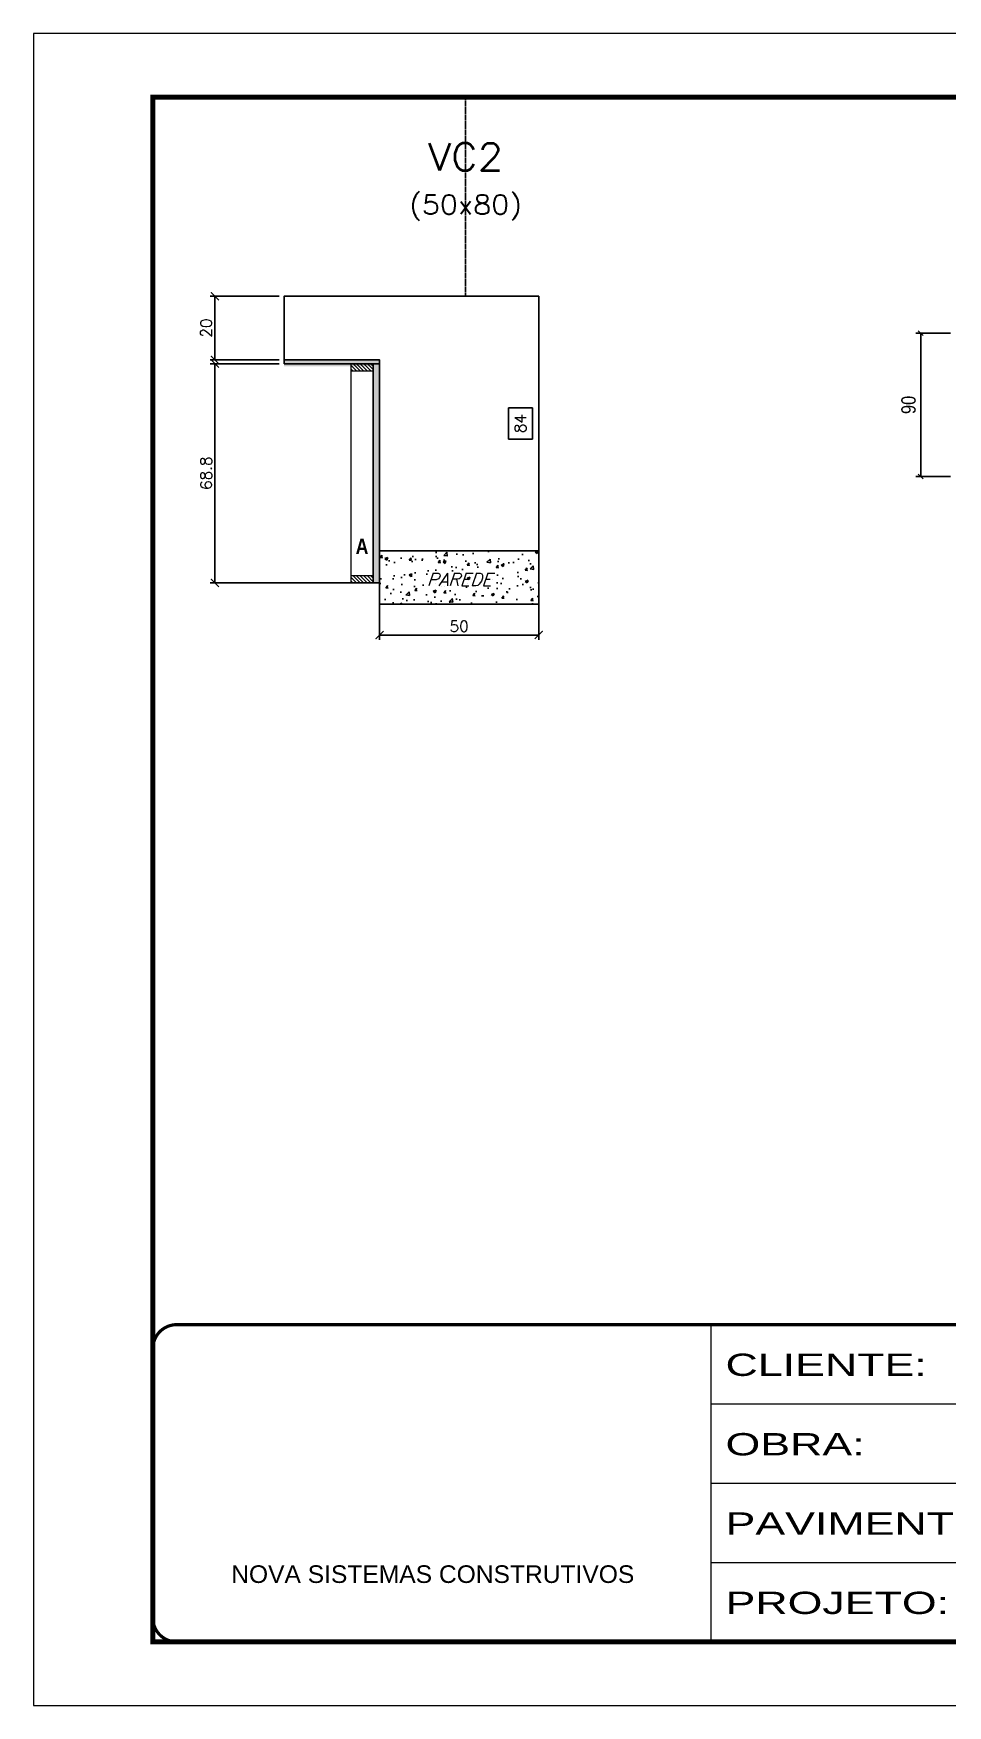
# Model space of a CAD drawing. Extents: x 137137 to 143418, y 10464 to 34486.
# Drawn here: x 138722 to 139296, y 24247 to 25297 of the extents above; entities that cross this region are included whole.
import ezdxf
from ezdxf.enums import TextEntityAlignment as Align

# ---------------------------------------------------------------- set-up
doc = ezdxf.new("R2010")
doc.units = 0
for name, pattern in [('CONTINUO', [0]), ('DASHED', [0.75, 0.5, -0.25]), ('HIDDEN', [0.375, 0.25, -0.125])]:
    doc.linetypes.add(name, pattern=pattern)
for name, color, linetype, lineweight in [('CONCRETO', 251, 'Continuous', 25), ('Escoras', 2, 'Continuous', 25), ('Folhas', 255, 'Continuous', 9), ('Hachura', 251, 'Continuous', 9), ('Madeira', 126, 'Continuous', 18), ('SARRAFO DE PRESSAO', 251, 'DASHED', 9), ('Texto Seção', 7, 'Continuous', 15)]:
    doc.layers.add(name, color=color, linetype=linetype, lineweight=lineweight)
for name, color, linetype in [('COTA', 241, 'Continuous'), ('Cota Seção (2x)', 4, 'Continuous'), ('detalhes', 4, 'Continuous'), ('Painéis', 200, 'Continuous'), ('texto', 7, 'Continuous'), ('Texto de Titulo', 7, 'Continuous'), ('Texto Qtd Sarr', 242, 'Continuous')]:
    doc.layers.add(name, color=color, linetype=linetype)
doc.styles.add('ARIAL', font='arial.ttf')
doc.styles.add('COTA TECNICA-50', font='techl___.ttf', dxfattribs={"height": 9})
doc.styles.add('Romans', font='romans.shx')
doc.styles.add('TECNICA', font='techb___.ttf', dxfattribs={"height": 10})
doc.styles.add('Tecnologia', font='')
doc.styles.get('Tecnologia').set_extended_font_data('Forgotten Futurist')
doc.dimstyles.new('COTA PAINEL-50', dxfattribs={"dimtxt": 9, "dimasz": 3, "dimexe": 3, "dimexo": 3, "dimgap": 3, "dimtad": 1, "dimdec": 1, "dimzin": 12, "dimdsep": 46, "dimtxsty": 'COTA TECNICA-50', "dimblk1": 'OBLIQUE', "dimblk2": 'OBLIQUE', "dimsah": 1, "dimcen": 0.9, "dimclrd": 4, "dimclre": 4, "dimclrt": 240, "dimadec": 1, "dimazin": 3, "dimtfac": 1, "dimtdec": 1, "dimtmove": 0, "dimatfit": 3, "dimfxl": 1, "dimtolj": 1, "dimtzin": 12, "dimarcsym": 0})
doc.dimstyles.new('Cota Seção (2x)', dxfattribs={"dimtxt": 7, "dimasz": 5, "dimexe": 3, "dimexo": 3, "dimgap": 2, "dimtad": 3, "dimdec": 1, "dimlfac": 0.5, "dimzin": 12, "dimdsep": 46, "dimtxsty": 'Romans', "dimblk": 'ARCHTICK', "dimcen": 0, "dimclrd": 4, "dimclre": 4, "dimclrt": 1, "dimadec": 1, "dimazin": 3, "dimtfac": 1, "dimtdec": 1, "dimtmove": 0, "dimatfit": 3, "dimldrblk": 'OBLIQUE', "dimfxl": 1, "dimtolj": 1, "dimtzin": 12, "dimarcsym": 0})
doc.dimstyles.new('Cota Seção interna', dxfattribs={"dimtxt": 7, "dimasz": 6, "dimexe": 0.18, "dimexo": 2, "dimgap": -4, "dimtad": 3, "dimdec": 1, "dimlfac": 0.5, "dimzin": 12, "dimdsep": 46, "dimtxsty": 'Romans', "dimblk": 'ARCHTICK', "dimcen": 0.09, "dimse1": 1, "dimse2": 1, "dimsd1": 1, "dimsd2": 1, "dimclrd": 180, "dimclre": 5, "dimclrt": 1, "dimadec": 0, "dimazin": 3, "dimtfac": 1, "dimtdec": 1, "dimtofl": 0, "dimtmove": 0, "dimatfit": 3, "dimldrblk": 'ARCHTICK', "dimfxl": 1, "dimtolj": 1, "dimtzin": 0, "dimarcsym": 0})

# ---------------------------------------------------------------- blocks, each defined once
blk = doc.blocks.new('9999999999')
at = {"color": 30, "linetype": 'CONTINUO'}
for p, q in [((98564.6, 34230.2), (98564.6, 34429.4)), ((98564.6, 34379.6), (99584, 34379.6)), ((98564.6, 34329.8), (99488, 34329.8)), ((98564.6, 34280), (99488, 34280))]:
    blk.add_line(p, q, dxfattribs=at)
at = {"color": 30, "linetype": 'CONTINUO', "const_width": 2}
blk.add_lwpolyline([(99584, 34230.2), (99584, 34414.4, 0.414214), (99569, 34429.4), (98229, 34429.4, 0.414214), (98214, 34414.4), (98214, 34245.2, 0.414214), (98229, 34230.2), (99584, 34230.2)], format="xyb", dxfattribs=at)
at = {"layer": 'Folhas'}
blk.add_lwpolyline([(98139, 34190.2), (99624, 34190.2), (99624, 35240.2), (98139, 35240.2)], close=True, dxfattribs=at)
at = {"layer": 'Folhas', "color": 30, "const_width": 3}
blk.add_lwpolyline([(98214, 34230.2), (99584, 34230.2), (99584, 35200.2), (98214, 35200.2)], close=True, dxfattribs=at)
at = {"color": 7, "linetype": 'Continuous', "ltscale": 5, "style": 'ARIAL'}
blk.add_text('NOVA SISTEMAS CONSTRUTIVOS', height=11.059, dxfattribs=at).set_placement((98263.2, 34267.2))
at = {"layer": 'Folhas', "color": 7, "style": 'Tecnologia', "width": 1.5}
for s, p in [('CLIENTE:', (98573.7, 34397.2)), ('OBRA:', (98573.7, 34347.3)), ('PAVIMENTO:', (98573.7, 34297.5)), ('PROJETO:', (98573.7, 34247.7))]:
    blk.add_text(s, height=14, dxfattribs=at).set_placement(p)
blk = doc.blocks.new('_Oblique')
at = {"color": 0, "linetype": 'ByBlock', "lineweight": -2}
blk.add_line((-0.5, -0.5), (0.5, 0.5), dxfattribs=at)
blk = doc.blocks.new('*D5620')
at = {"layer": 'Defpoints', "color": 0, "linetype": 'ByBlock', "transparency": 16777216}
for p in [(139301.4, 25108.9), (139279.6, 25018.9), (139301.4, 25018.9)]:
    blk.add_point(p, dxfattribs=at)
at = {"layer": 'Escoras', "color": 4, "linetype": 'ByBlock', "lineweight": -2, "transparency": 16777216}
for p, q in [((139298.4, 25108.9), (139276.6, 25108.9)), ((139279.6, 25108.9), (139279.6, 25018.9)), ((139298.4, 25018.9), (139276.6, 25018.9))]:
    blk.add_line(p, q, dxfattribs=at)
at = {"layer": 'Escoras', "color": 4, "linetype": 'ByBlock', "lineweight": -2, "transparency": 16777216, "xscale": 3, "yscale": 3, "zscale": 3}
for p, rotation in [((139279.6, 25108.9), 90), ((139279.6, 25018.9), 270)]:
    blk.add_blockref('_Oblique', p, dxfattribs=dict(at, rotation=rotation))
at = {"layer": 'Escoras', "color": 240, "linetype": 'ByBlock', "transparency": 16777216, "insert": (139272, 25063.9), "char_height": 9, "attachment_point": 5, "rotation": 90, "style": 'COTA TECNICA-50'}
blk.add_mtext('\\A1;90', dxfattribs=at)
blk = doc.blocks.new('titulo1')
at = {"layer": 'Defpoints', "color": 252, "linetype": 'HIDDEN', "ltscale": 2}
blk.add_line((0, 0), (0, 125), dxfattribs=at)
at = {"layer": 'Defpoints', "style": 'Romans', "oblique": 15}
blk.add_attdef('FOLHA', text='', height=10, dxfattribs=at).set_placement((0, 15.6), align=Align.MIDDLE_CENTER)
at = {"layer": 'Texto Qtd Sarr', "color": 3, "style": 'Romans', "oblique": 15}
for tag, height, p in [('TITULO', 17, (0, 71.4)), ('SEÇÃO', 12, (0, 41.5))]:
    blk.add_attdef(tag, text='', height=height, dxfattribs=at).set_placement(p, align=Align.MIDDLE_CENTER)
blk = doc.blocks.new('_ArchTick')
at = {"color": 0, "linetype": 'ByBlock', "const_width": 0.15}
blk.add_lwpolyline([(-0.5, -0.5), (0.5, 0.5)], dxfattribs=at)
blk = doc.blocks.new('*D5582')
at = {"layer": 'COTA', "color": 4, "lineweight": -2, "transparency": 16777216}
for p, q in [((138876.7, 25132.2), (138833.3, 25132.2)), ((138836.3, 25132.2), (138836.3, 25092.2)), ((138876.7, 25092.2), (138833.3, 25092.2))]:
    blk.add_line(p, q, dxfattribs=at)
at = {"layer": 'Defpoints', "color": 0, "transparency": 16777216}
for p in [(138879.7, 25132.2), (138836.3, 25092.2), (138879.7, 25092.2)]:
    blk.add_point(p, dxfattribs=at)
at = {"layer": 'COTA', "color": 4, "lineweight": -2, "transparency": 16777216, "xscale": 5, "yscale": 5, "zscale": 5}
for p, rotation in [((138836.3, 25132.2), 90), ((138836.3, 25092.2), 270)]:
    blk.add_blockref('_ArchTick', p, dxfattribs=dict(at, rotation=rotation))
at = {"layer": 'COTA', "color": 1, "transparency": 16777216, "insert": (138830.8, 25112.2), "char_height": 7, "attachment_point": 5, "rotation": 90, "style": 'Romans'}
blk.add_mtext('\\A1;20', dxfattribs=at)
blk = doc.blocks.new('*D5583')
at = {"layer": 'COTA', "color": 4, "lineweight": -2, "transparency": 16777216}
for p, q in [((138876.7, 25089.8), (138833.3, 25089.8)), ((138836.3, 24952.2), (138836.3, 25089.8)), ((138936.7, 24952.2), (138833.3, 24952.2))]:
    blk.add_line(p, q, dxfattribs=at)
at = {"layer": 'Defpoints', "color": 0, "transparency": 16777216}
for p in [(138836.3, 25089.8), (138879.7, 25089.8), (138939.7, 24952.2)]:
    blk.add_point(p, dxfattribs=at)
at = {"layer": 'COTA', "color": 4, "lineweight": -2, "transparency": 16777216, "xscale": 5, "yscale": 5, "zscale": 5}
for p, rotation in [((138836.3, 25089.8), 90), ((138836.3, 24952.2), 270)]:
    blk.add_blockref('_ArchTick', p, dxfattribs=dict(at, rotation=rotation))
at = {"layer": 'COTA', "color": 1, "transparency": 16777216, "insert": (138830.8, 25021), "char_height": 7, "attachment_point": 5, "rotation": 90, "style": 'Romans'}
blk.add_mtext('\\A1;68.8', dxfattribs=at)
blk = doc.blocks.new('*D5584')
at = {"layer": 'COTA', "color": 4, "lineweight": -2, "transparency": 16777216}
for p, q in [((138939.7, 24961.2), (138939.7, 24916.4)), ((139039.7, 24961.2), (139039.7, 24916.4)), ((139039.7, 24919.4), (138939.7, 24919.4))]:
    blk.add_line(p, q, dxfattribs=at)
at = {"layer": 'Defpoints', "color": 0, "transparency": 16777216}
for p in [(138939.7, 24964.2), (139039.7, 24964.2), (138939.7, 24919.4)]:
    blk.add_point(p, dxfattribs=at)
at = {"layer": 'COTA', "color": 4, "lineweight": -2, "transparency": 16777216, "xscale": 5, "yscale": 5, "zscale": 5, "rotation": 180}
blk.add_blockref('_ArchTick', (138939.7, 24919.4), dxfattribs=at)
at = {"layer": 'COTA', "color": 4, "lineweight": -2, "transparency": 16777216, "xscale": 5, "yscale": 5, "zscale": 5}
blk.add_blockref('_ArchTick', (139039.7, 24919.4), dxfattribs=at)
at = {"layer": 'COTA', "color": 1, "transparency": 16777216, "insert": (138989.7, 24924.9), "char_height": 7, "attachment_point": 5, "style": 'Romans'}
blk.add_mtext('\\A1;50', dxfattribs=at)
blk = doc.blocks.new('*D5622')
at = {"layer": 'Cota Seção (2x)', "color": 180, "lineweight": -2, "transparency": 16777216}
for p, q in [((139035.7, 25062), (139020.7, 25062)), ((139020.7, 25062), (139020.7, 25042.3)), ((139035.7, 25042.3), (139035.7, 25062)), ((139020.7, 25042.3), (139035.7, 25042.3))]:
    blk.add_line(p, q, dxfattribs=at)
at = {"layer": 'Defpoints', "color": 0, "transparency": 16777216}
for p in [(139039.7, 25132.2), (139039.7, 24964.2), (139039.7, 24964.2)]:
    blk.add_point(p, dxfattribs=at)
at = {"layer": 'Cota Seção (2x)', "color": 1, "transparency": 16777216, "insert": (139028.2, 25052.2), "char_height": 7, "attachment_point": 5, "rotation": 90, "style": 'Romans'}
blk.add_mtext('\\A1;84', dxfattribs=at)

msp = doc.modelspace()

# ---------------------------------------------------------------- hatches: boundary and pattern name
at = {"layer": 'CONCRETO', "linetype": 'ByBlock'}
h = msp.add_hatch(dxfattribs=at)
h.set_pattern_fill('AR-CONC', color=0, scale=0.1)
h.set_pattern_definition([(50, (2672.012, -3467.897), (18.2184669, -1.5939086), [1.905, -20.955]), (355, (2672.012, -3467.897), (-3.5243421, 19.1056845), [1.524, -16.7640584]), (100.451445, (2673.53, -3468.03), (14.6941247, 17.5117752), [1.619001, -17.8090245]), (46.1842, (2672.012, -3462.817), (27.107904, -4.2042328), [2.8575, -31.4325]), (96.635558, (2674.27, -3463.168), (23.7404134, 24.7426125), [2.4285023, -26.713561]), (351.184151, (2672.012, -3462.817), (23.7404134, 24.7426125), [2.2859967, -25.145973]), (21, (2674.552, -3464.087), (15.1614391, -10.2265198), [1.905, -20.955]), (326, (2674.552, -3464.087), (6.1802028, 18.4187966), [1.524, -16.764]), (71.451445, (2675.816, -3464.94), (21.341642, 8.192277), [1.619001, -17.8089938]), (37.5, (2672.012, -3467.897), (0.30886033, 8.4555039), [0, -16.5608, 0, -17.018, 0, -16.8275]), (7.5, (2672.012, -3467.897), (6.68196625, 10.0180575), [0, -9.7028, 0, -16.1798, 0, -6.4135]), (327.5, (2666.348, -3467.897), (13.55905952, -0.5728744), [0, -6.35, 0, -19.812, 0, -26.289]), (317.5, (2663.808, -3467.897), (14.8129181, 2.5426491), [0, -8.255, 0, -13.1572, 0, -18.669])])
h.paths.add_polyline_path([(138939.71, 24972.18), (138939.71, 24938.81), (139039.71, 24938.81), (139039.71, 24972.18)])
h.paths.add_polyline_path([(138964.19, 24948.31), (139011.23, 24948.31), (139015.29, 24960.09), (138968.24, 24960.09)], flags=24)
at = {"layer": 'Hachura'}
h = msp.add_hatch(color=256, dxfattribs=at)
h.dxf.hatch_style = 1
h.paths.add_polyline_path([(138879.71, 25088.18), (138879.71, 25092.18), (138939.71, 25092.18), (138939.71, 25088.18)])
h = msp.add_hatch(dxfattribs=at)
h.set_pattern_fill('ANSI31', color=256, scale=0.5, angle=270, style=0)
h.set_pattern_definition([(315, (161958.3293, 16782.1315), (1.12253202, 1.12253202), [])])
h.paths.add_polyline_path([(138935.71, 25085.38), (138935.71, 25089.78), (138921.71, 25089.78), (138921.71, 25085.38)])
h = msp.add_hatch(color=256, dxfattribs=at)
h.dxf.hatch_style = 1
h.paths.add_polyline_path([(138935.71, 25089.78), (138939.71, 25089.78), (138939.71, 24952.18), (138935.71, 24952.18)])
h = msp.add_hatch(dxfattribs=at)
h.set_pattern_fill('ANSI31', color=256, scale=0.5, angle=270, style=0)
h.set_pattern_definition([(315, (161958.3293, 16648.9315), (1.12253202, 1.12253202), [])])
h.paths.add_polyline_path([(138935.71, 24952.18), (138935.71, 24956.58), (138921.71, 24956.58), (138921.71, 24952.18)])

# ---------------------------------------------------------------- linework, layer by layer
at = {"layer": 'CONCRETO'}
msp.add_lwpolyline([(139039.71, 25132.18), (139039.71, 25132.18), (138879.71, 25132.18), (138879.71, 25092.18), (138939.71, 25092.18), (138939.71, 24972.18), (139039.71, 24972.18), (139039.71, 25132.18)], close=True, dxfattribs=at)
at = {"layer": 'CONCRETO', "color": 0, "linetype": 'ByBlock'}
msp.add_lwpolyline([(138939.71, 24972.18), (139039.71, 24972.18), (139039.71, 24938.81), (138939.71, 24938.81)], close=True, dxfattribs=at)
at = {"layer": 'Madeira'}
for points in [[(138935.71, 25085.38), (138935.71, 25089.78), (138921.71, 25089.78), (138921.71, 25085.38)], [(138935.71, 25089.78), (138921.71, 25089.78), (138921.71, 24952.18), (138935.71, 24952.18)], [(138935.71, 24952.18), (138935.71, 24956.58), (138921.71, 24956.58), (138921.71, 24952.18)]]:
    msp.add_lwpolyline(points, close=True, dxfattribs=at)
at = {"layer": 'Painéis'}
for points in [[(138879.71, 25089.78), (138879.71, 25092.18), (138939.71, 25092.18), (138939.71, 25089.78)], [(138935.71, 25089.78), (138939.71, 25089.78), (138939.71, 24952.18), (138935.71, 24952.18)]]:
    msp.add_lwpolyline(points, close=True, dxfattribs=at)

# ---------------------------------------------------------------- block references
at = {"layer": 'SARRAFO DE PRESSAO', "color": 6, "linetype": 'ByBlock'}
msp.add_blockref('9999999999', (40583.31, -9943.03), dxfattribs=at)
at = {"layer": 'Texto Seção'}
ref = msp.add_blockref('titulo1', (138993.76, 25132.18), dxfattribs=at)
ref.add_attrib('TITULO', 'VC2', dxfattribs={"layer": 'Texto de Titulo', "color": 7, "height": 17, "style": 'Romans', "width": 1.1}).set_placement((138993.76, 25219.68), align=Align.MIDDLE_CENTER)
ref.add_attrib('SEÇÃO', '(50x80)', dxfattribs={"layer": 'Texto de Titulo', "color": 7, "height": 12, "style": 'Romans', "width": 1.1}).set_placement((138993.76, 25189.68), align=Align.MIDDLE_CENTER)

# ---------------------------------------------------------------- texts
at = {"layer": 'detalhes', "style": 'TECNICA'}
msp.add_text('A', height=9.6, dxfattribs=at).set_placement((138924.71, 24970.36))
at = {"layer": 'texto', "color": 2, "insert": (138989.74, 24954.2), "char_height": 8, "attachment_point": 5, "style": 'Romans'}
msp.add_mtext('{\\Q19;\\C256;PAREDE}', dxfattribs=at)

# ---------------------------------------------------------------- dimensions: what is measured, and where the dimension line sits
at = {"layer": 'COTA'}
for base, p1, p2, angle, picture, middle in [((138836.34, 25092.18), (138879.71, 25132.18), (138879.71, 25092.18), 90, '*D5582', (138830.84, 25112.18)), ((138836.34, 25089.78), (138939.71, 24952.18), (138879.71, 25089.78), 90, '*D5583', (138830.84, 25020.98)), ((138939.71, 24919.45), (139039.71, 24964.18), (138939.71, 24964.18), 180, '*D5584', (138989.71, 24924.95))]:
    dim = msp.add_linear_dim(base=base, p1=p1, p2=p2, angle=angle, dimstyle='Cota Seção (2x)', dxfattribs=at)
    dim.commit()
    dim.dimension.update_dxf_attribs({"geometry": picture, "text_midpoint": middle})
at = {"layer": 'Cota Seção (2x)'}
dim = msp.add_linear_dim(base=(139039.71, 24964.18), p1=(139039.71, 25132.18), p2=(139039.71, 24964.18), angle=90, dimstyle='Cota Seção interna', dxfattribs=at)
dim.commit()
dim.dimension.update_dxf_attribs({"geometry": '*D5622', "text_midpoint": (139039.71, 25052.18), "dimtype": 160})
at = {"layer": 'Escoras', "linetype": 'ByBlock'}
dim = msp.add_linear_dim(base=(139279.65, 25018.92), p1=(139301.36, 25108.92), p2=(139301.36, 25018.92), angle=90, dimstyle='COTA PAINEL-50', override={"dimarcsym": 1}, dxfattribs=at)
dim.commit()
dim.dimension.update_dxf_attribs({"geometry": '*D5620', "text_midpoint": (139272.03, 25063.92)})

doc.saveas('drawing.dxf')
